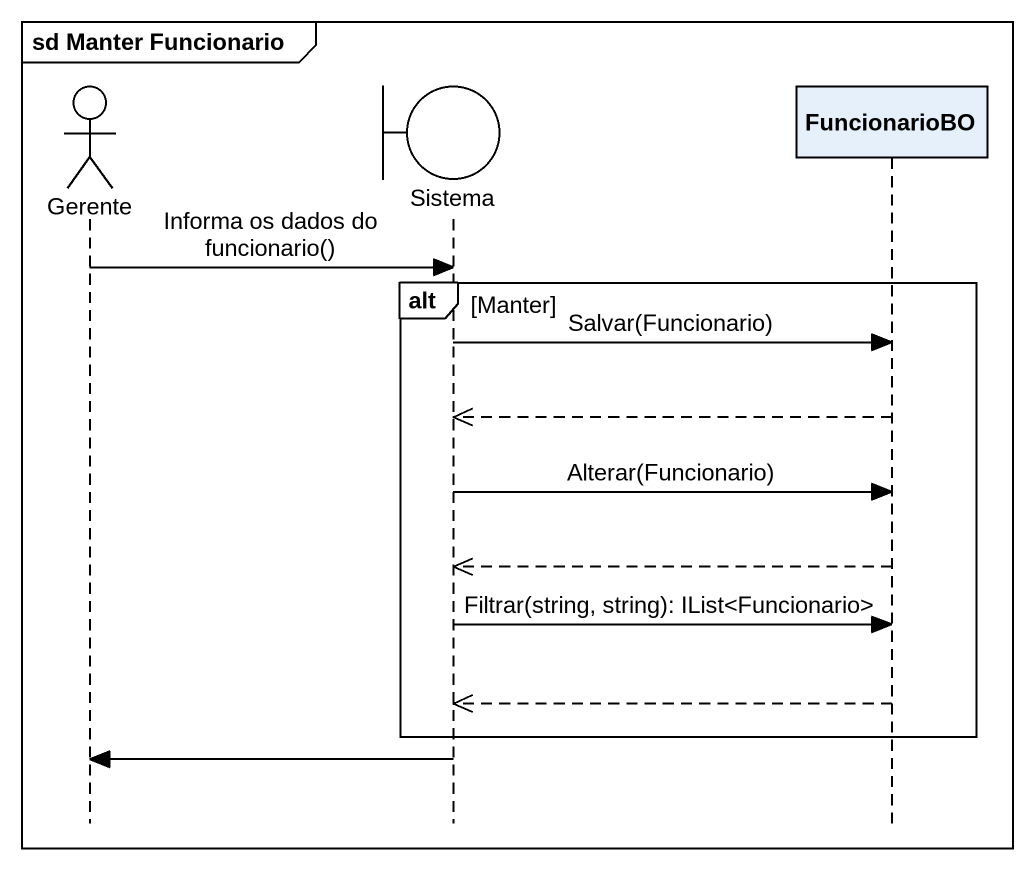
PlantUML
@startuml
mainframe sd Manter Funcionario
hide footbox
actor Gerente
boundary Sistema
participant FuncionarioBO

Gerente -> Sistema : Informa os dados do funcionario()
alt Manter
  Sistema -> FuncionarioBO : Salvar(Funcionario)
  FuncionarioBO -->> Sistema
  Sistema -> FuncionarioBO : Alterar(Funcionario)
  FuncionarioBO -->> Sistema
  Sistema -> FuncionarioBO : Filtrar(string, string): IList<Funcionario>
  FuncionarioBO -->> Sistema
end
Sistema -> Gerente
@enduml
